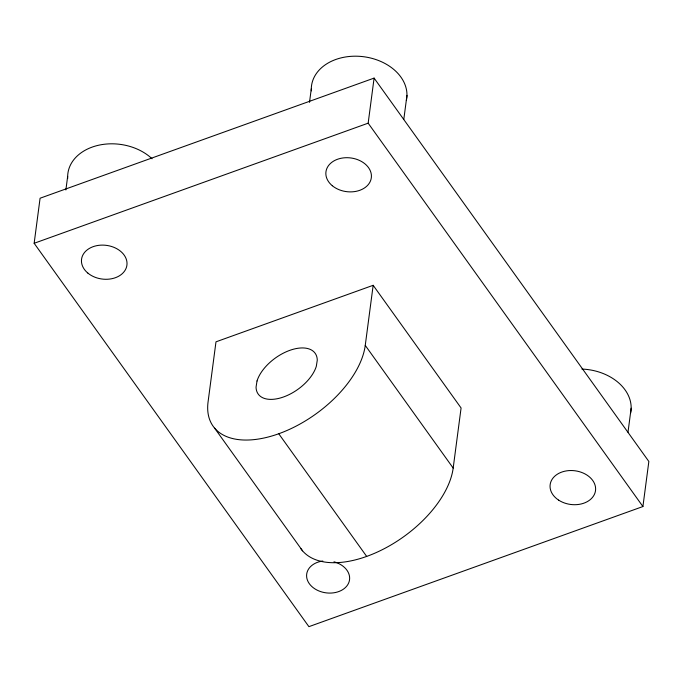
<?xml version="1.0" encoding="UTF-8"?>
<svg xmlns="http://www.w3.org/2000/svg" width="683" height="683" viewBox="0 0 683 683"><rect width="100%" height="100%" fill="white"/><g stroke="black" fill="none" stroke-linecap="round" stroke-linejoin="round"><path stroke-width="1.02" d="M34.15 243.285L40.084 198.224L374.096 78.101L648.85 461.477L642.916 506.538L308.904 626.661L34.15 243.285L368.163 123.171L374.096 78.101M65.875 189.959L67.66 176.393M309.51 102.339L311.294 88.781M278.749 433.748A90.395 49.765 -35.6 0 0 365.251 345.393L373.166 285.306L215.982 341.833L208.067 401.92A90.395 49.765 -35.6 0 0 278.749 433.748L366.677 556.423M403.807 119.354L406.966 95.364M300.751 548.483A90.395 49.765 -35.6 0 0 384.93 548.329A90.395 49.765 -35.6 0 0 453.179 468.077L461.085 407.99L373.166 285.306M628.001 432.185L631.16 408.195M368.163 123.171L642.916 506.538M365.251 345.393L453.179 468.077M214.641 428.181L302.569 550.857M67.702 178.468A48.023 35.636 7.5 0 1 98.087 145.351A48.023 35.636 7.5 0 1 152.061 158.763M581.907 369.068A48.023 35.636 7.5 0 1 630.563 413.335M311.337 90.856A48.023 35.636 7.5 0 1 361.87 56.518A48.023 35.636 7.5 0 1 406.359 100.503M333.978 561.793A21.617 16.042 7.5 0 1 345.589 587.38A21.617 16.042 7.5 0 1 310.313 584.955A21.617 16.042 7.5 0 1 322.828 561.025M257.021 380.977L256.057 387.107A35.029 19.286 -35.6 0 0 282.975 397.164A35.029 19.286 -35.6 0 0 316.306 366.344L317.271 360.206A35.029 19.286 -35.6 0 0 290.352 350.157A35.029 19.286 -35.6 0 0 257.021 380.977M87.902 273.132A22.881 16.981 7.5 0 0 126.167 268.12A22.881 16.981 7.5 0 0 98.634 245.351A22.881 16.981 7.5 0 0 87.902 273.132M332.297 185.725A22.881 16.981 7.5 0 0 370.57 180.713A22.881 16.981 7.5 0 0 343.037 157.944A22.881 16.981 7.5 0 0 332.297 185.725M558.626 500.118A22.881 16.981 7.5 0 0 595.371 491.478A22.881 16.981 7.5 0 0 564.5 471.27A22.881 16.981 7.5 0 0 558.626 500.118"/></g></svg>
